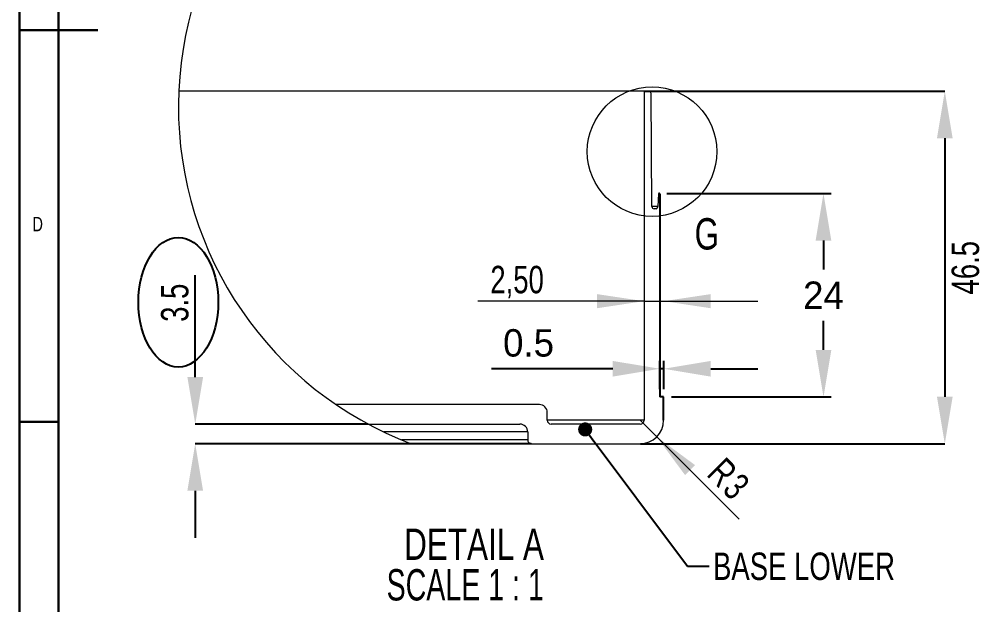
# Model space of a CAD drawing. Header units: millimetres. Extents: x 5 to 415, y 5 to 292.
# Drawn here: x 5 to 128.5, y 75.1 to 149.9 of the extents above; entities that cross this region are included whole.
import ezdxf

# ---------------------------------------------------------------- set-up
doc = ezdxf.new("R2010")
doc.units = ezdxf.units.MM
doc.header["$PDSIZE"] = -1
doc.layers.add('AM_5', color=3, linetype='Continuous', lineweight=25)
doc.layers.add('AM_BOR', color=7, linetype='Continuous', lineweight=30)
doc.styles.add('SLDTEXTSTYLE4', font='TXT', dxfattribs={"width": 0.75})
doc.styles.add('SLDTEXTSTYLE5', font='TXT', dxfattribs={"width": 0.681818})
doc.dimstyles.new('ISO-25', dxfattribs={"dimtxt": 2.5, "dimasz": 2.5, "dimexe": 1.25, "dimexo": 0.625, "dimtad": 1, "dimtxsty": 'Standard', "dimcen": 2.5, "dimadec": 0, "dimazin": 0, "dimtfac": 1, "dimtmove": 0, "dimatfit": 3, "dimfxl": 1, "dimarcsym": 0})
doc.dimstyles.new('SLDDIMSTYLE3', dxfattribs={"dimtxt": 3.5, "dimasz": 6, "dimexe": 0, "dimexo": 0.0625, "dimgap": 0.875, "dimtad": 2, "dimdec": 0, "dimrnd": 1e-09, "dimzin": 12, "dimdsep": 46, "dimtxsty": 'SLDTEXTSTYLE4', "dimsah": 1, "dimcen": 0.09, "dimadec": 0, "dimazin": 0, "dimtfac": 1, "dimtdec": 0, "dimtofl": 0, "dimtmove": 0, "dimatfit": 3, "dimfxl": 1, "dimtolj": 1, "dimtzin": 12, "dimarcsym": 0})
doc.dimstyles.new('SLDDIMSTYLE4', dxfattribs={"dimtxt": 3.5, "dimasz": 6, "dimexe": 0, "dimexo": 0.0625, "dimgap": 0.875, "dimtad": 2, "dimrnd": 1e-09, "dimzin": 12, "dimdsep": 46, "dimtxsty": 'SLDTEXTSTYLE4', "dimsah": 1, "dimcen": 0.09, "dimadec": 0, "dimazin": 0, "dimtfac": 1, "dimtofl": 0, "dimtmove": 0, "dimatfit": 3, "dimfxl": 1, "dimtolj": 1, "dimtzin": 12, "dimarcsym": 0})
doc.dimstyles.new('SLDDIMSTYLE5', dxfattribs={"dimtxt": 3.5, "dimasz": 6, "dimexe": 0, "dimexo": 0.0625, "dimgap": 0.875, "dimtad": 2, "dimrnd": 1e-09, "dimzin": 12, "dimdsep": 46, "dimtxsty": 'SLDTEXTSTYLE4', "dimsah": 1, "dimcen": 0.09, "dimadec": 0, "dimazin": 0, "dimtfac": 1, "dimtofl": 0, "dimtmove": 0, "dimatfit": 3, "dimfxl": 1, "dimtolj": 1, "dimtzin": 12, "dimarcsym": 0})
doc.dimstyles.new('SLDDIMSTYLE6', dxfattribs={"dimtxt": 0, "dimasz": 1.8, "dimexe": 0, "dimexo": 0.0625, "dimgap": 0, "dimtad": 0, "dimtih": 1, "dimtoh": 1, "dimdec": 0, "dimrnd": 1e-09, "dimzin": 0, "dimdsep": 46, "dimtxsty": 'Standard', "dimblk1": 'DOT', "dimblk2": 'DOT', "dimsah": 1, "dimcen": 0.09, "dimadec": 0, "dimazin": 0, "dimtfac": 1.8, "dimtdec": 0, "dimtofl": 0, "dimtmove": 0, "dimatfit": 3, "dimldrblk": 'DOT', "dimfxl": 1, "dimtolj": 1, "dimtzin": 0, "dimarcsym": 0})

# ---------------------------------------------------------------- blocks, each defined once
blk = doc.blocks.new('*D28')
at = {"color": 0, "linetype": 'Continuous', "lineweight": -2, "transparency": 16777216}
for p, q in [((84.77, 140.7), (123.08, 140.7)), ((123.08, 134.7), (123.08, 101.7)), ((84.27, 95.7), (123.08, 95.7))]:
    blk.add_line(p, q, dxfattribs=at)
at = {"color": 0, "linetype": 'Continuous', "transparency": 16777216}
for points in [[(122.08, 134.7), (124.08, 134.7), (123.08, 140.7)], [(122.08, 101.7), (124.08, 101.7), (123.08, 95.7)]]:
    blk.add_solid(points, dxfattribs=at)
at = {"layer": 'Defpoints', "color": 0, "linetype": 'Continuous', "transparency": 16777216}
for p in [(84.71, 140.7), (84.21, 95.7), (123.08, 95.7)]:
    blk.add_point(p, dxfattribs=at)
at = {"color": 0, "linetype": 'Continuous', "lineweight": 0, "transparency": 16777216, "insert": (123.95, 118.17), "char_height": 3.5, "attachment_point": 2, "rotation": 90, "style": 'SLDTEXTSTYLE4'}
blk.add_mtext('\\A1;46.5', dxfattribs=at)
blk = doc.blocks.new('*D29')
at = {"color": 0, "linetype": 'Continuous', "lineweight": -2, "transparency": 16777216}
for p, q in [((27.44, 104.2), (27.44, 117.2)), ((49.46, 98.2), (27.44, 98.2)), ((70.29, 95.7), (27.44, 95.7)), ((27.44, 89.7), (27.44, 83.7))]:
    blk.add_line(p, q, dxfattribs=at)
at = {"color": 0, "linetype": 'Continuous', "transparency": 16777216}
for points in [[(26.44, 104.2), (28.44, 104.2), (27.44, 98.2)], [(26.44, 89.7), (28.44, 89.7), (27.44, 95.7)]]:
    blk.add_solid(points, dxfattribs=at)
at = {"layer": 'Defpoints', "color": 0, "linetype": 'Continuous', "transparency": 16777216}
for p in [(27.44, 98.2), (49.52, 98.2), (70.36, 95.7)]:
    blk.add_point(p, dxfattribs=at)
at = {"color": 0, "linetype": 'Continuous', "lineweight": 0, "transparency": 16777216, "insert": (23.07, 113.7), "char_height": 3.5, "attachment_point": 2, "rotation": 90, "style": 'SLDTEXTSTYLE4'}
blk.add_mtext('\\A1;3.5', dxfattribs=at)
blk = doc.blocks.new('*D30')
at = {"color": 7, "linetype": 'Continuous', "lineweight": 0, "transparency": 16777216}
for p, q in [((84.71, 113.9), (63.5, 113.9)), ((84.71, 113.9), (87.21, 113.9)), ((87.21, 113.9), (99.21, 113.9))]:
    blk.add_line(p, q, dxfattribs=at)
for points in [[(84.71, 113.9), (78.71, 114.8), (78.71, 113)], [(87.21, 113.9), (93.21, 113), (93.21, 114.8)]]:
    blk.add_solid(points, dxfattribs=at)
at = {"color": 7, "linetype": 'Continuous', "lineweight": 0, "transparency": 16777216, "insert": (65.09, 118.41), "char_height": 3.5, "attachment_point": 1, "style": 'SLDTEXTSTYLE4'}
blk.add_mtext('2,50', dxfattribs=at)
blk = doc.blocks.new('*D31')
at = {"color": 7, "linetype": 'Continuous', "lineweight": 0, "transparency": 16777216}
for q in [(84.21, 98.7), (96.84, 86.07)]:
    blk.add_line((86.33, 96.58), q, dxfattribs=at)
blk.add_solid([(86.33, 96.58), (89.93, 91.7), (91.21, 92.97)], dxfattribs=at)
at = {"color": 7, "linetype": 'Continuous', "lineweight": 0, "transparency": 16777216, "char_height": 3.5, "attachment_point": 1, "rotation": 315, "style": 'SLDTEXTSTYLE4'}
for s, insert in [('R', (95.04, 94.17)), ('3', (97.04, 92.17))]:
    blk.add_mtext(s, dxfattribs=dict(at, insert=insert))
blk = doc.blocks.new('SW_NOTE_15')
at = {"color": 0, "linetype": 'Continuous', "lineweight": 0, "char_height": 4, "attachment_point": 1}
for s, insert, style in [('DETAIL A ', (0, 5.16), 'SLDTEXTSTYLE4'), ('SCALE 1 : 1', (-2.24, -0.02), 'SLDTEXTSTYLE5')]:
    blk.add_mtext(s, dxfattribs=dict(at, insert=insert, style=style))
blk = doc.blocks.new('_DOT')
at = {"color": 0, "linetype": 'ByBlock', "lineweight": -2}
blk.add_line((-0.5, 0), (-1, 0), dxfattribs=at)
at = {"color": 0, "linetype": 'ByBlock', "const_width": 0.5}
blk.add_lwpolyline([(-0.25, 0, 1), (0.25, 0, 1)], format="xyb", close=True, dxfattribs=at)
blk = doc.blocks.new('*D48')
at = {"color": 0, "lineweight": -2, "transparency": 16777216}
for p, q in [((87.62, 127.64), (108.6, 127.64)), ((107.6, 121.64), (107.6, 117.93)), ((107.6, 107.67), (107.6, 111.38)), ((88.21, 101.67), (108.6, 101.67))]:
    blk.add_line(p, q, dxfattribs=at)
at = {"color": 0, "transparency": 16777216}
for points in [[(106.6, 121.64), (108.6, 121.64), (107.6, 127.64)], [(106.6, 107.67), (108.6, 107.67), (107.6, 101.67)]]:
    blk.add_solid(points, dxfattribs=at)
at = {"layer": 'Defpoints', "color": 0, "transparency": 16777216}
for p in [(86.62, 127.64), (107.6, 127.64), (87.21, 101.67)]:
    blk.add_point(p, dxfattribs=at)
at = {"color": 0, "transparency": 16777216, "insert": (107.6, 114.66), "char_height": 3.5, "attachment_point": 5}
blk.add_mtext('24', dxfattribs=at)
blk = doc.blocks.new('*D49')
at = {"color": 0, "lineweight": -2, "transparency": 16777216}
for p, q in [((86.71, 102.67), (86.71, 106.27)), ((87.21, 102.67), (87.21, 106.27)), ((80.71, 105.27), (65.24, 105.27)), ((87.21, 105.27), (86.71, 105.27)), ((93.21, 105.27), (99.21, 105.27))]:
    blk.add_line(p, q, dxfattribs=at)
at = {"color": 0, "transparency": 16777216}
for points in [[(80.71, 106.27), (80.71, 104.27), (86.71, 105.27)], [(93.21, 106.27), (93.21, 104.27), (87.21, 105.27)]]:
    blk.add_solid(points, dxfattribs=at)
at = {"layer": 'Defpoints', "color": 0, "transparency": 16777216}
for p in [(86.71, 105.27), (86.71, 101.67), (87.21, 101.67)]:
    blk.add_point(p, dxfattribs=at)
at = {"color": 0, "transparency": 16777216, "insert": (69.97, 108.55), "char_height": 3.5, "attachment_point": 5}
blk.add_mtext('0.5', dxfattribs=at)

msp = doc.modelspace()

# ---------------------------------------------------------------- linework, layer by layer
at = {"color": 7, "linetype": 'Continuous', "lineweight": 15}
for p, q in [((84.70657, 140.70069), (25.33656, 140.70069)), ((84.70657, 140.70069), (84.70657, 98.70069)), ((85.30393, 140.70069), (84.70657, 140.70069)), ((85.70449, 125.99859), (85.60393, 140.40278)), ((86.52968, 127.60922), (86.47681, 125.97499)), ((86.23644, 125.70069), (86.00448, 125.70069)), ((71.35658, 100.70069), (45.4008, 100.70069)), ((72.35656, 98.70069), (72.35656, 99.70069)), ((49.51772, 98.20069), (68.85657, 98.20069)), ((84.20658, 98.20069), (72.85657, 98.20069)), ((69.85657, 97.20069), (69.85657, 96.20069)), ((70.35657, 95.70069), (54.99977, 95.70069)), ((70.35657, 95.70069), (84.20658, 95.70069))]:
    msp.add_line(p, q, dxfattribs=at)
for p, q in [((86.70657, 127.60356), (86.70657, 101.66818)), ((87.20657, 101.66818), (86.70657, 101.66818)), ((87.20657, 98.70069), (87.20657, 101.66818))]:
    msp.add_line(p, q)
at = {"color": 8, "linetype": 'Continuous', "lineweight": 15}
for p, q in [((86.47593, 125.96933), (85.70613, 125.96933)), ((84.70657, 98.70069), (72.35656, 98.70069)), ((69.85657, 97.20069), (51.48954, 97.20069)), ((69.85657, 96.20069), (53.73732, 96.20069))]:
    msp.add_line(p, q, dxfattribs=at)
at = {"color": 7, "linetype": 'Continuous', "lineweight": 0}
msp.add_circle((85.73038, 132.99926), 8.26662, dxfattribs=at)
msp.add_arc((71.31148, 138.72981), 46.01714, 110.1210625, 249.2390228, dxfattribs=at)
at = {"color": 7, "linetype": 'Continuous', "lineweight": 15}
for centre, radius, start, end in [((85.30394, 140.40069), 0.3, 0.3999678, 90.0023491), ((86.00448, 126.00069), 0.3, 180.4002202, 269.9988927), ((86.1447, 126.02354), 0.33564, 285.8630868, 351.6820032), ((71.35658, 99.70071), 0.99998, 359.9988456, 90.0003006), ((68.85657, 97.20069), 0.99999, 359.9997878, 89.9999988), ((72.85657, 98.70069), 0.50001, 180.0006675, 270.0001863), ((84.20657, 98.70069), 3, 270.0002233, 359.9999901), ((84.20656, 98.70069), 0.50001, 270.0015213, 359.9993325), ((70.34928, 96.1934), 0.49277, 179.1532752, 270.8475786)]:
    msp.add_arc(centre, radius, start, end, dxfattribs=at)
msp.add_arc((86.61539, 127.52095), 0.12304, 42.1783553, 134.1593992)
at = {"layer": 'AM_5'}
msp.add_ellipse((25.27956, 113.76428), major_axis=(0, -8.27473), ratio=0.615384901, dxfattribs=at)
at = {"layer": 'AM_BOR'}
for p, q in [((5, 292), (5, 5)), ((10, 287), (10, 10)), ((5, 148.5), (15, 148.5)), ((5, 98.5), (10, 98.5))]:
    msp.add_line(p, q, dxfattribs=at)

# ---------------------------------------------------------------- block references
at = {"color": 7, "linetype": 'Continuous', "lineweight": 0}
msp.add_blockref('SW_NOTE_15', (54.0962, 79.70373), dxfattribs=at)

# ---------------------------------------------------------------- texts
at = {"color": 7, "linetype": 'Continuous', "lineweight": 0, "attachment_point": 1, "style": 'SLDTEXTSTYLE4'}
for s, insert, char_height in [('D', (6.66667, 124.66802), 1.85208), ('G', (91.15607, 124.49915), 4), ('BASE LOWER', (93.50782, 81.80409), 3.5)]:
    msp.add_mtext(s, dxfattribs=dict(at, insert=insert, char_height=char_height))

# ---------------------------------------------------------------- dimensions: what is measured, and where the dimension line sits
at = {"color": 7, "linetype": 'Continuous', "lineweight": 0}
for base, p1, p2, text, dimstyle, picture, middle in [((123.07567, 95.70069), (84.70657, 140.70069), (84.20657, 95.70069), '46.5', 'SLDDIMSTYLE3', '*D28', (123.07567, 118.16777)), ((27.44031, 98.20069), (70.35657, 95.70069), (49.51772, 98.20069), '3.5', 'SLDDIMSTYLE4', '*D29', (27.44031, 113.70069))]:
    dim = msp.add_linear_dim(base=base, p1=p1, p2=p2, angle=90, text=text, dimstyle=dimstyle, dxfattribs=at)
    dim.commit()
    dim.dimension.update_dxf_attribs({"geometry": picture, "text_midpoint": middle, "dimtype": 160})
dim = msp.add_linear_dim(base=(87.20657, 113.8993), p1=(84.70657, 98.70069), p2=(87.20657, 128.70069), dimstyle='SLDDIMSTYLE4', dxfattribs=at)
dim.commit()
dim.dimension.update_dxf_attribs({"geometry": '*D30', "text_midpoint": (69.61466, 113.8993), "dimtype": 160})
dim = msp.add_linear_dim(base=(107.60324, 127.64393), p1=(87.20657, 101.66818), p2=(86.61932, 127.64393), angle=90, text='24', dimstyle='ISO-25', override={"dimtxt": 3.5, "dimasz": 6, "dimexe": 1, "dimexo": 1, "dimgap": 1.524, "dimtih": 1, "dimtoh": 1, "dimlfac": 2, "dimzin": 0, "dimadec": 2, "dimtzin": 0})
dim.commit()
dim.dimension.update_dxf_attribs({"geometry": '*D48', "text_midpoint": (107.60324, 114.65605)})
dim = msp.add_linear_dim(base=(86.70657, 105.27257), p1=(87.20657, 101.66818), p2=(86.70657, 101.66818), text='0.5', dimstyle='ISO-25', override={"dimtxt": 3.5, "dimasz": 6, "dimexe": 1, "dimexo": 1, "dimgap": 1.524, "dimtih": 1, "dimtoh": 1, "dimlfac": 2, "dimzin": 0, "dimadec": 2, "dimtzin": 0})
dim.commit()
dim.dimension.update_dxf_attribs({"geometry": '*D49', "text_midpoint": (69.97423, 108.54657)})
dim = msp.add_radius_dim(center=(84.20657, 98.70069), mpoint=(86.32789, 96.57937), dimstyle='SLDDIMSTYLE5', dxfattribs=at)
dim.commit()
dim.dimension.update_dxf_attribs({"geometry": '*D31', "text_midpoint": (93.99577, 88.91151), "dimtype": 164})

# ---------------------------------------------------------------- leaders
msp.add_leader([(77.19355, 97.5208), (90.23335, 80.06986), (93.00528, 80.06986)], dimstyle='SLDDIMSTYLE6', dxfattribs=at)

doc.saveas('drawing.dxf')
